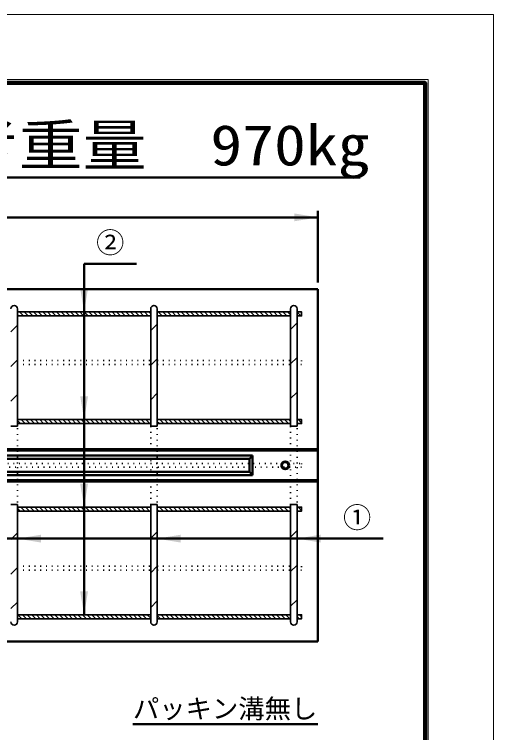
# Model space of a CAD drawing. Units: millimetres, scale not verified. Extents: x -2102 to 2102, y -1485 to 1485.
# Drawn here: x 1369 to 2102, y 384 to 1485 of the extents above; entities that cross this region are included whole.
import ezdxf
from ezdxf.enums import TextEntityAlignment as Align

# ---------------------------------------------------------------- set-up
doc = ezdxf.new("R2010")
doc.units = ezdxf.units.MM
doc.header["$LTSCALE"] = 5
doc.linetypes.add('DOTTED', pattern=[1.75, 0.25, -1.5])
doc.layers.add('0-0_V-nasSTD', color=7, linetype='Continuous', lineweight=35)
doc.layers.add('0-1_0', color=7, linetype='Continuous', lineweight=50)
doc.styles.add('ＭＳ ゴシック', font='')
doc.styles.get('ＭＳ ゴシック').set_extended_font_data('MS Gothic')

msp = doc.modelspace()

# ---------------------------------------------------------------- linework, layer by layer
at = {"layer": '0-0_V-nasSTD', "lineweight": 50}
for p, q in [((1475.5, 1102.887), (1475.5, 564.887)), ((1833.5, 818.887), (-166.5, 818.887)), ((1833.5, 816.387), (-166.5, 816.387)), ((1733.5, 808.887), (933.5, 808.887)), ((1728.5, 803.887), (938.5, 803.887)), ((1728.5, 803.887), (1733.5, 808.887)), ((1728.5, 803.887), (1728.5, 783.887)), ((1733.5, 808.887), (1733.5, 778.887)), ((1728.5, 783.887), (938.5, 783.887)), ((1728.5, 783.887), (1733.5, 778.887)), ((1833.5, 771.387), (-166.5, 771.387)), ((1733.5, 778.887), (933.5, 778.887)), ((1833.5, 768.887), (-166.5, 768.887)), ((833.5, 681.565), (1933.5, 681.565))]:
    msp.add_line(p, q, dxfattribs=at)
at = {"layer": '0-0_V-nasSTD'}
for p, q in [((1373.5, 1033.887), (1373.5, 853.887)), ((1373.5, 1028.887), (1577.5, 1028.887)), ((1373.5, 1025.174), (1375.787, 1022.887)), ((1376.858, 1028.887), (1382.858, 1022.887)), ((1383.93, 1028.887), (1389.93, 1022.887)), ((1391.001, 1028.887), (1397.001, 1022.887)), ((1398.072, 1028.887), (1404.072, 1022.887)), ((1405.143, 1028.887), (1411.143, 1022.887)), ((1412.214, 1028.887), (1418.214, 1022.887)), ((1419.285, 1028.887), (1425.285, 1022.887)), ((1426.356, 1028.887), (1432.356, 1022.887)), ((1433.427, 1028.887), (1439.427, 1022.887)), ((1440.498, 1028.887), (1446.498, 1022.887)), ((1447.569, 1028.887), (1453.569, 1022.887)), ((1454.64, 1028.887), (1460.64, 1022.887)), ((1461.711, 1028.887), (1467.711, 1022.887)), ((1468.782, 1028.887), (1474.782, 1022.887)), ((1475.853, 1028.887), (1481.853, 1022.887)), ((1482.924, 1028.887), (1488.924, 1022.887)), ((1489.996, 1028.887), (1495.996, 1022.887)), ((1497.067, 1028.887), (1503.067, 1022.887)), ((1504.138, 1028.887), (1510.138, 1022.887)), ((1511.209, 1028.887), (1517.209, 1022.887)), ((1518.28, 1028.887), (1524.28, 1022.887)), ((1525.351, 1028.887), (1531.351, 1022.887)), ((1532.422, 1028.887), (1538.422, 1022.887)), ((1539.493, 1028.887), (1545.493, 1022.887)), ((1546.564, 1028.887), (1552.564, 1022.887)), ((1553.635, 1028.887), (1559.635, 1022.887)), ((1560.706, 1028.887), (1566.706, 1022.887)), ((1567.777, 1028.887), (1573.777, 1022.887)), ((1574.848, 1028.887), (1577.5, 1026.235)), ((1577.5, 1033.887), (1577.5, 853.887)), ((1587.5, 1033.887), (1587.5, 853.887)), ((1587.5, 1028.887), (1791.5, 1028.887)), ((1588.991, 1028.887), (1594.991, 1022.887)), ((1596.062, 1028.887), (1602.062, 1022.887)), ((1603.133, 1028.887), (1609.133, 1022.887)), ((1610.204, 1028.887), (1616.204, 1022.887)), ((1617.275, 1028.887), (1623.275, 1022.887)), ((1624.346, 1028.887), (1630.346, 1022.887)), ((1631.417, 1028.887), (1637.417, 1022.887)), ((1638.488, 1028.887), (1644.488, 1022.887)), ((1645.559, 1028.887), (1651.559, 1022.887)), ((1652.63, 1028.887), (1658.63, 1022.887)), ((1659.701, 1028.887), (1665.701, 1022.887)), ((1666.772, 1028.887), (1672.772, 1022.887)), ((1673.843, 1028.887), (1679.843, 1022.887)), ((1680.914, 1028.887), (1686.914, 1022.887)), ((1687.985, 1028.887), (1693.985, 1022.887)), ((1695.057, 1028.887), (1701.057, 1022.887)), ((1702.128, 1028.887), (1708.128, 1022.887)), ((1709.199, 1028.887), (1715.199, 1022.887)), ((1716.27, 1028.887), (1722.27, 1022.887)), ((1723.341, 1028.887), (1729.341, 1022.887)), ((1730.412, 1028.887), (1736.412, 1022.887)), ((1737.483, 1028.887), (1743.483, 1022.887)), ((1744.554, 1028.887), (1750.554, 1022.887)), ((1751.625, 1028.887), (1757.625, 1022.887)), ((1758.696, 1028.887), (1764.696, 1022.887)), ((1765.767, 1028.887), (1771.767, 1022.887)), ((1772.838, 1028.887), (1778.838, 1022.887)), ((1779.909, 1028.887), (1785.909, 1022.887)), ((1786.98, 1028.887), (1791.5, 1024.367)), ((1791.5, 1033.887), (1791.5, 853.887)), ((1801.5, 1033.887), (1801.5, 853.887)), ((1801.5, 1028.509), (1807.123, 1022.887)), ((1808.194, 1028.887), (1808.5, 1028.58)), ((1373.5, 1022.887), (1577.5, 1022.887)), ((1587.5, 1023.306), (1587.919, 1022.887)), ((1587.5, 1022.887), (1791.5, 1022.887)), ((1363.5, 998.507), (1373.5, 1008.507)), ((1577.5, 1000.375), (1587.5, 1010.375)), ((1791.5, 1002.243), (1801.5, 1012.243)), ((1791.5, 949.21), (1801.5, 959.21)), ((1363.5, 945.474), (1373.5, 955.474)), ((1577.5, 947.342), (1587.5, 957.342)), ((1577.5, 894.309), (1587.5, 904.309)), ((1791.5, 896.177), (1801.5, 906.177)), ((1363.5, 892.441), (1373.5, 902.441)), ((1373.5, 863.887), (1577.5, 863.887)), ((1373.5, 862.54), (1378.153, 857.887)), ((1379.224, 863.887), (1385.224, 857.887)), ((1386.295, 863.887), (1392.295, 857.887)), ((1393.366, 863.887), (1399.366, 857.887)), ((1400.437, 863.887), (1406.437, 857.887)), ((1407.508, 863.887), (1413.508, 857.887)), ((1414.579, 863.887), (1420.579, 857.887)), ((1421.65, 863.887), (1427.65, 857.887)), ((1428.721, 863.887), (1434.721, 857.887)), ((1435.792, 863.887), (1441.792, 857.887)), ((1442.864, 863.887), (1448.864, 857.887)), ((1449.935, 863.887), (1455.935, 857.887)), ((1457.006, 863.887), (1463.006, 857.887)), ((1464.077, 863.887), (1470.077, 857.887)), ((1471.148, 863.887), (1477.148, 857.887)), ((1478.219, 863.887), (1484.219, 857.887)), ((1485.29, 863.887), (1491.29, 857.887)), ((1492.361, 863.887), (1498.361, 857.887)), ((1499.432, 863.887), (1505.432, 857.887)), ((1506.503, 863.887), (1512.503, 857.887)), ((1513.574, 863.887), (1519.574, 857.887)), ((1520.645, 863.887), (1526.645, 857.887)), ((1527.716, 863.887), (1533.716, 857.887)), ((1534.787, 863.887), (1540.787, 857.887)), ((1541.858, 863.887), (1547.858, 857.887)), ((1548.93, 863.887), (1554.93, 857.887)), ((1556.001, 863.887), (1562.001, 857.887)), ((1563.072, 863.887), (1569.072, 857.887)), ((1570.143, 863.887), (1576.143, 857.887)), ((1577.214, 863.887), (1577.5, 863.601)), ((1587.5, 863.887), (1791.5, 863.887)), ((1587.5, 860.672), (1590.285, 857.887)), ((1591.356, 863.887), (1597.356, 857.887)), ((1598.427, 863.887), (1604.427, 857.887)), ((1605.498, 863.887), (1611.498, 857.887)), ((1612.569, 863.887), (1618.569, 857.887)), ((1619.64, 863.887), (1625.64, 857.887)), ((1626.711, 863.887), (1632.711, 857.887)), ((1633.782, 863.887), (1639.782, 857.887)), ((1640.853, 863.887), (1646.853, 857.887)), ((1647.924, 863.887), (1653.924, 857.887)), ((1654.996, 863.887), (1660.996, 857.887)), ((1662.067, 863.887), (1668.067, 857.887)), ((1669.138, 863.887), (1675.138, 857.887)), ((1676.209, 863.887), (1682.209, 857.887)), ((1683.28, 863.887), (1689.28, 857.887)), ((1690.351, 863.887), (1696.351, 857.887)), ((1697.422, 863.887), (1703.422, 857.887)), ((1704.493, 863.887), (1710.493, 857.887)), ((1711.564, 863.887), (1717.564, 857.887)), ((1718.635, 863.887), (1724.635, 857.887)), ((1725.706, 863.887), (1731.706, 857.887)), ((1732.777, 863.887), (1738.777, 857.887)), ((1739.848, 863.887), (1745.848, 857.887)), ((1746.919, 863.887), (1752.919, 857.887)), ((1753.991, 863.887), (1759.991, 857.887)), ((1761.062, 863.887), (1767.062, 857.887)), ((1768.133, 863.887), (1774.133, 857.887)), ((1775.204, 863.887), (1781.204, 857.887)), ((1782.275, 863.887), (1788.275, 857.887)), ((1789.346, 863.887), (1791.5, 861.733)), ((1801.5, 858.804), (1802.417, 857.887)), ((1803.488, 863.887), (1808.5, 858.875)), ((1363.5, 853.887), (1373.5, 853.887)), ((1373.5, 857.887), (1577.5, 857.887)), ((1577.5, 853.887), (1587.5, 853.887)), ((1587.5, 857.887), (1791.5, 857.887)), ((1791.5, 853.887), (1801.5, 853.887)), ((1363.5, 733.887), (1373.5, 733.887)), ((1373.5, 733.887), (1373.5, 553.887)), ((1373.5, 729.887), (1577.5, 729.887)), ((1373.5, 728.189), (1377.803, 723.887)), ((1378.874, 729.887), (1384.874, 723.887)), ((1385.945, 729.887), (1391.945, 723.887)), ((1393.016, 729.887), (1399.016, 723.887)), ((1400.087, 729.887), (1406.087, 723.887)), ((1407.158, 729.887), (1413.158, 723.887)), ((1414.229, 729.887), (1420.229, 723.887)), ((1421.3, 729.887), (1427.3, 723.887)), ((1428.371, 729.887), (1434.371, 723.887)), ((1435.442, 729.887), (1441.442, 723.887)), ((1442.513, 729.887), (1448.513, 723.887)), ((1449.584, 729.887), (1455.584, 723.887)), ((1456.655, 729.887), (1462.655, 723.887)), ((1463.726, 729.887), (1469.726, 723.887)), ((1470.798, 729.887), (1476.798, 723.887)), ((1477.869, 729.887), (1483.869, 723.887)), ((1484.94, 729.887), (1490.94, 723.887)), ((1492.011, 729.887), (1498.011, 723.887)), ((1499.082, 729.887), (1505.082, 723.887)), ((1506.153, 729.887), (1512.153, 723.887)), ((1513.224, 729.887), (1519.224, 723.887)), ((1520.295, 729.887), (1526.295, 723.887)), ((1527.366, 729.887), (1533.366, 723.887)), ((1534.437, 729.887), (1540.437, 723.887)), ((1541.508, 729.887), (1547.508, 723.887)), ((1548.579, 729.887), (1554.579, 723.887)), ((1555.65, 729.887), (1561.65, 723.887)), ((1562.721, 729.887), (1568.721, 723.887)), ((1569.792, 729.887), (1575.792, 723.887)), ((1576.864, 729.887), (1577.5, 729.25)), ((1577.5, 733.887), (1577.5, 553.887)), ((1577.5, 733.887), (1587.5, 733.887)), ((1587.5, 733.887), (1587.5, 553.887)), ((1587.5, 729.887), (1791.5, 729.887)), ((1591.006, 729.887), (1597.006, 723.887)), ((1598.077, 729.887), (1604.077, 723.887)), ((1605.148, 729.887), (1611.148, 723.887)), ((1612.219, 729.887), (1618.219, 723.887)), ((1619.29, 729.887), (1625.29, 723.887)), ((1626.361, 729.887), (1632.361, 723.887)), ((1633.432, 729.887), (1639.432, 723.887)), ((1640.503, 729.887), (1646.503, 723.887)), ((1647.574, 729.887), (1653.574, 723.887)), ((1654.645, 729.887), (1660.645, 723.887)), ((1661.716, 729.887), (1667.716, 723.887)), ((1668.787, 729.887), (1674.787, 723.887)), ((1675.858, 729.887), (1681.858, 723.887)), ((1682.93, 729.887), (1688.93, 723.887)), ((1690.001, 729.887), (1696.001, 723.887)), ((1697.072, 729.887), (1703.072, 723.887)), ((1704.143, 729.887), (1710.143, 723.887)), ((1711.214, 729.887), (1717.214, 723.887)), ((1718.285, 729.887), (1724.285, 723.887)), ((1725.356, 729.887), (1731.356, 723.887)), ((1732.427, 729.887), (1738.427, 723.887)), ((1739.498, 729.887), (1745.498, 723.887)), ((1746.569, 729.887), (1752.569, 723.887)), ((1753.64, 729.887), (1759.64, 723.887)), ((1760.711, 729.887), (1766.711, 723.887)), ((1767.782, 729.887), (1773.782, 723.887)), ((1774.853, 729.887), (1780.853, 723.887)), ((1781.924, 729.887), (1787.924, 723.887)), ((1788.996, 729.887), (1791.5, 727.382)), ((1791.5, 733.887), (1791.5, 553.887)), ((1791.5, 733.887), (1801.5, 733.887)), ((1801.5, 733.887), (1801.5, 553.887)), ((1803.138, 729.887), (1808.5, 724.524)), ((1373.5, 723.887), (1577.5, 723.887)), ((1587.5, 726.321), (1589.935, 723.887)), ((1587.5, 723.887), (1791.5, 723.887)), ((1801.5, 724.453), (1802.067, 723.887)), ((1791.5, 684.045), (1801.5, 694.045)), ((1363.5, 680.309), (1373.5, 690.309)), ((1577.5, 682.177), (1587.5, 692.177)), ((1577.5, 629.144), (1587.5, 639.144)), ((1791.5, 631.012), (1801.5, 641.012)), ((1363.5, 627.276), (1373.5, 637.276)), ((1363.5, 574.243), (1373.5, 584.243)), ((1577.5, 576.111), (1587.5, 586.111)), ((1791.5, 577.979), (1801.5, 587.979)), ((1373.5, 564.887), (1577.5, 564.887)), ((1374.168, 564.887), (1380.168, 558.887)), ((1381.239, 564.887), (1387.239, 558.887)), ((1388.31, 564.887), (1394.31, 558.887)), ((1395.381, 564.887), (1401.381, 558.887)), ((1402.452, 564.887), (1408.452, 558.887)), ((1409.523, 564.887), (1415.523, 558.887)), ((1416.594, 564.887), (1422.594, 558.887)), ((1423.665, 564.887), (1429.665, 558.887)), ((1430.737, 564.887), (1436.737, 558.887)), ((1437.808, 564.887), (1443.808, 558.887)), ((1444.879, 564.887), (1450.879, 558.887)), ((1451.95, 564.887), (1457.95, 558.887)), ((1459.021, 564.887), (1465.021, 558.887)), ((1466.092, 564.887), (1472.092, 558.887)), ((1473.163, 564.887), (1479.163, 558.887)), ((1480.234, 564.887), (1486.234, 558.887)), ((1487.305, 564.887), (1493.305, 558.887)), ((1494.376, 564.887), (1500.376, 558.887)), ((1501.447, 564.887), (1507.447, 558.887)), ((1508.518, 564.887), (1514.518, 558.887)), ((1515.589, 564.887), (1521.589, 558.887)), ((1522.66, 564.887), (1528.66, 558.887)), ((1529.731, 564.887), (1535.731, 558.887)), ((1536.803, 564.887), (1542.803, 558.887)), ((1543.874, 564.887), (1549.874, 558.887)), ((1550.945, 564.887), (1556.945, 558.887)), ((1558.016, 564.887), (1564.016, 558.887)), ((1565.087, 564.887), (1571.087, 558.887)), ((1572.158, 564.887), (1577.5, 559.545)), ((1587.5, 564.887), (1791.5, 564.887)), ((1587.5, 563.687), (1592.3, 558.887)), ((1593.371, 564.887), (1599.371, 558.887)), ((1600.442, 564.887), (1606.442, 558.887)), ((1607.513, 564.887), (1613.513, 558.887)), ((1614.584, 564.887), (1620.584, 558.887)), ((1621.655, 564.887), (1627.655, 558.887)), ((1628.726, 564.887), (1634.726, 558.887)), ((1635.798, 564.887), (1641.798, 558.887)), ((1642.869, 564.887), (1648.869, 558.887)), ((1649.94, 564.887), (1655.94, 558.887)), ((1657.011, 564.887), (1663.011, 558.887)), ((1664.082, 564.887), (1670.082, 558.887)), ((1671.153, 564.887), (1677.153, 558.887)), ((1678.224, 564.887), (1684.224, 558.887)), ((1685.295, 564.887), (1691.295, 558.887)), ((1692.366, 564.887), (1698.366, 558.887)), ((1699.437, 564.887), (1705.437, 558.887)), ((1706.508, 564.887), (1712.508, 558.887)), ((1713.579, 564.887), (1719.579, 558.887)), ((1720.65, 564.887), (1726.65, 558.887)), ((1727.721, 564.887), (1733.721, 558.887)), ((1734.792, 564.887), (1740.792, 558.887)), ((1741.864, 564.887), (1747.864, 558.887)), ((1748.935, 564.887), (1754.935, 558.887)), ((1756.006, 564.887), (1762.006, 558.887)), ((1763.077, 564.887), (1769.077, 558.887)), ((1770.148, 564.887), (1776.148, 558.887)), ((1777.219, 564.887), (1783.219, 558.887)), ((1784.29, 564.887), (1790.29, 558.887)), ((1801.5, 561.819), (1804.432, 558.887)), ((1805.503, 564.887), (1808.5, 561.89)), ((1373.5, 558.887), (1577.5, 558.887)), ((1587.5, 558.887), (1791.5, 558.887))]:
    msp.add_line(p, q, dxfattribs=at)
at = {"layer": '0-0_V-nasSTD', "linetype": 'DOTTED'}
for p, q in [((1373.5, 954.529), (1577.5, 954.529)), ((1373.5, 948.529), (1577.5, 948.529)), ((1587.5, 954.529), (1791.5, 954.529)), ((1587.5, 948.529), (1791.5, 948.529)), ((1373.5, 796.887), (1373.5, 853.887)), ((1577.5, 853.887), (1577.5, 796.887)), ((1587.5, 796.887), (1587.5, 853.887)), ((1791.5, 853.887), (1791.5, 796.887)), ((1801.5, 796.887), (1801.5, 853.887)), ((833.5, 796.887), (1808.5, 796.887)), ((1808.5, 796.887), (1808.5, 790.887)), ((1808.5, 790.887), (833.5, 790.887)), ((1373.5, 790.887), (1373.5, 733.887)), ((1577.5, 733.887), (1577.5, 790.887)), ((1587.5, 790.887), (1587.5, 733.887)), ((1791.5, 733.887), (1791.5, 790.887)), ((1801.5, 790.887), (1801.5, 733.887)), ((1373.5, 639.244), (1577.5, 639.244)), ((1587.5, 639.244), (1791.5, 639.244)), ((1373.5, 633.244), (1577.5, 633.244)), ((1587.5, 633.244), (1791.5, 633.244))]:
    msp.add_line(p, q, dxfattribs=at)
at = {"layer": '0-0_V-nasSTD', "lineweight": 18}
for points in [[(-2102.5, -1485), (-2102.5, 1485), (2102.5, 1485), (2102.5, -1485)], [(-2002.5, -1385), (-2002.5, 1385), (2002.5, 1385), (2002.5, -1385)]]:
    msp.add_lwpolyline(points, close=True, dxfattribs=at)
at = {"layer": '0-0_V-nasSTD', "lineweight": 100}
msp.add_lwpolyline([(1997.5, -1380), (1997.5, 1380), (-1997.5, 1380)], dxfattribs=at)
at = {"layer": '0-0_V-nasSTD'}
for points in [[(1801.5, 1028.887), (1808.5, 1028.887), (1808.5, 1022.887), (1801.5, 1022.887)], [(1801.5, 863.887), (1808.5, 863.887), (1808.5, 857.887), (1801.5, 857.887)], [(1801.5, 729.887), (1808.5, 729.887), (1808.5, 723.887), (1801.5, 723.887)], [(1801.5, 564.887), (1808.5, 564.887), (1808.5, 558.887), (1801.5, 558.887)]]:
    msp.add_lwpolyline(points, dxfattribs=at)
at = {"layer": '0-0_V-nasSTD', "linetype": 'DOTTED'}
for points in [[(1801.5, 954.529), (1808.5, 954.529), (1808.5, 948.529), (1801.5, 948.529)], [(1801.5, 639.244), (1808.5, 639.244), (1808.5, 633.244), (1801.5, 633.244)]]:
    msp.add_lwpolyline(points, dxfattribs=at)
at = {"layer": '0-0_V-nasSTD', "lineweight": 50}
for radius in [6, 5]:
    msp.add_circle((1783.5, 793.887), radius, dxfattribs=at)
at = {"layer": '0-0_V-nasSTD'}
for centre, start, end in [((1368.5, 1033.887), 0, 180), ((1582.5, 1033.887), 0, 180), ((1796.5, 1033.887), 0, 180), ((1368.5, 553.887), 180, 0), ((1582.5, 553.887), 180, 0), ((1582.5, 553.887), 270, 0), ((1796.5, 553.887), 180, 0), ((1796.5, 553.887), 180, 270)]:
    msp.add_arc(centre, 5, start, end, dxfattribs=at)
for points in [[(1797.5, 1167.887), (1797.5, 1179.887), (1833.5, 1173.887)], [(1469.5, 1064.887), (1475.5, 1028.887), (1481.5, 1064.887)], [(1469.5, 899.887), (1475.5, 863.887), (1481.5, 899.887)], [(1469.5, 765.887), (1475.5, 729.887), (1481.5, 765.887)], [(1373.5, 681.565), (1409.5, 675.565), (1409.5, 687.565)], [(1587.5, 681.565), (1623.5, 675.565), (1623.5, 687.565)], [(1801.5, 681.565), (1837.5, 675.565), (1837.5, 687.565)], [(1469.5, 600.887), (1475.5, 564.887), (1481.5, 600.887)]]:
    msp.add_solid(points, dxfattribs=at)
at = {"layer": '0-1_0'}
for p, q in [((1176.036, 1234.753), (1898.036, 1234.753)), ((1833.5, 1073.887), (1833.5, 1183.887)), ((-166.5, 1173.887), (1833.5, 1173.887)), ((1475.5, 1102.887), (1555.5, 1102.887)), ((1833.5, 1063.887), (-166.5, 1063.887)), ((1833.5, 523.887), (1833.5, 1063.887)), ((-166.5, 523.887), (1833.5, 523.887)), ((1550.292, 397.327), (1833.5, 397.327))]:
    msp.add_line(p, q, dxfattribs=at)

# ---------------------------------------------------------------- texts
at = {"layer": '0-0_V-nasSTD', "style": 'ＭＳ ゴシック', "width": 1.15}
msp.add_text('参考重量\u3000970kg', height=62.32, dxfattribs=at).set_placement((1180.036, 1234.753), align=Align.BOTTOM_LEFT)
at = {"layer": '0-0_V-nasSTD', "style": 'ＭＳ ゴシック'}
for s, height, p in [('②', 31.67, (1493.9, 1109.887)), ('①', 31.67, (1871.9, 688.565)), ('パッキン溝無し', 29.56, (1550.292, 397.327))]:
    msp.add_text(s, height=height, dxfattribs=at).set_placement(p, align=Align.BOTTOM_LEFT)

doc.saveas('drawing.dxf')
